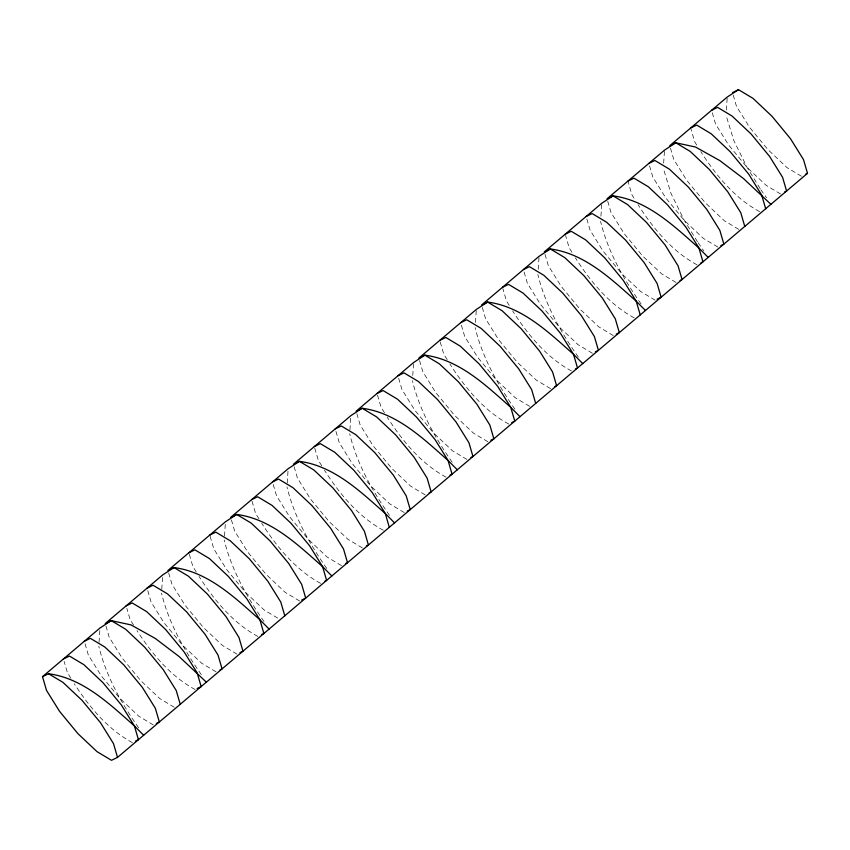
<?xml version="1.0" encoding="UTF-8"?>
<svg xmlns="http://www.w3.org/2000/svg" width="850" height="850" viewBox="0 0 850 850"><rect width="100%" height="100%" fill="white"/><g stroke="black" fill="none" stroke-linecap="round" stroke-linejoin="round"><path stroke-width="0.64" stroke-dasharray="4.25 3.19" d="M99.046 642.271L100.002 628.001M161.766 589.178L162.722 574.898M224.496 536.084L225.452 521.804M287.226 482.991L288.171 468.711M349.945 429.888L350.901 415.618M412.76 375.498L413.621 362.514M475.479 322.405L476.351 309.421M538.209 269.312L539.07 256.328M600.929 216.208L601.8 203.235M663.659 163.115L664.519 150.131M726.378 110.022L727.249 97.038M801.465 176.258L786.994 167.599L767.964 149.653L749.477 127.234L736.493 106.367L732.477 92.618M780.555 193.959L766.084 185.3L747.054 167.354L728.577 144.936L715.583 124.058L711.567 110.319M759.645 211.661C734.666 198.167 715.891 175.27 700.825 151.651M738.735 229.362L724.264 220.692L705.245 202.746L686.758 180.338L673.763 159.46L669.747 145.711M717.825 247.053L703.364 238.393L684.335 220.447L665.847 198.029L652.853 177.161L648.837 163.413M696.926 264.754C671.946 251.26 653.161 228.363 638.106 204.744M676.016 282.455L661.544 273.785L642.515 255.839L624.028 233.431L611.044 212.553L607.028 198.804M655.106 300.156L640.634 291.486L621.605 273.541L603.117 251.133L590.134 230.254L586.117 216.506M634.196 317.858C609.216 304.353 590.442 281.456 575.376 257.837M613.286 335.548L598.814 326.889L579.796 308.943L561.308 286.524L548.314 265.646L544.298 251.908M592.376 353.249L577.915 344.579L558.886 326.634L540.398 304.226L527.404 283.348L523.388 269.599M571.476 370.951C546.497 357.457 527.712 334.56 512.656 310.941M550.566 388.652L536.095 379.982L517.066 362.036L498.578 339.618L485.594 318.75L481.578 305.001M529.656 406.342L515.185 397.683L496.156 379.737L477.668 357.319L464.684 336.441L460.668 322.703M508.746 424.044C483.767 410.55 464.993 387.653 449.926 364.034M487.836 441.745L473.365 433.075L454.346 415.129L435.859 392.721L422.864 371.843L418.848 358.094M466.926 459.446L452.455 450.776L433.436 432.831L414.949 410.412L401.954 389.544L397.938 375.796M446.027 477.137C421.047 463.643 402.263 440.746 387.207 417.127M425.117 494.838L410.646 486.168L391.616 468.223L373.129 445.814L360.145 424.936L356.129 411.188M404.207 512.539L389.736 503.869L370.706 485.924L352.219 463.516L339.235 442.638L335.219 428.889M383.297 530.241C358.317 516.736 339.543 493.839 324.477 470.22M362.387 547.931L347.916 539.272L328.886 521.326L310.409 498.908L297.415 478.029L293.399 464.291M341.477 565.633L327.006 556.963L307.987 539.017L289.499 516.609L276.505 495.731L272.489 481.982M320.567 583.334C295.598 569.84 276.813 546.943 261.747 523.324M299.668 601.035L285.196 592.365L266.167 574.419L247.679 552.001L234.685 531.133L231.041 518.628M277.642 618.067L264.286 610.066L245.257 592.121L226.769 569.702L213.786 548.824L209.769 535.086M257.848 636.427C232.868 622.933 214.083 600.036 199.028 576.417M236.938 654.128L222.466 645.458L203.437 627.513L184.96 605.104L171.966 584.226L168.311 571.731M216.028 671.829L201.556 663.159L182.538 645.214L164.05 622.795L151.056 601.928L147.039 588.179M195.117 689.52C170.51 676.26 151.969 653.778 136.988 630.604M174.218 707.221L159.747 698.551L140.718 680.606L122.23 658.197L109.236 637.319L105.591 624.824M153.308 724.923L138.837 716.253L119.808 698.307L101.32 675.899L88.336 655.021L84.32 641.272M132.398 742.624C107.78 729.364 89.239 706.871 74.258 683.708M760.856 189.72L766.551 197.774M698.137 242.813L703.821 250.867M641.091 303.971C623.369 278.811 607.867 251.526 600.589 221.404M578.372 357.064C560.649 331.914 545.148 304.619 537.859 274.497M514.93 409.147C497.526 384.274 482.311 357.319 475.139 327.59M452.211 462.251C434.796 437.378 419.592 410.412 412.409 380.694M389.481 515.344C372.066 490.471 356.862 463.505 349.69 433.787M326.761 568.438C309.347 543.564 294.142 516.598 286.96 486.88M264.031 621.531C246.617 596.657 231.413 569.702 224.241 539.973M201.312 674.634C183.898 649.761 168.693 622.795 161.511 593.077M138.582 727.727C121.168 702.854 105.963 675.888 98.791 646.17M696.724 145.053L694.673 141.759L691.029 129.264M634.004 198.156L631.954 194.852L628.299 182.357M571.954 252.344L569.224 247.956L565.569 235.45M509.235 305.437L506.494 301.049L502.849 288.554M447.196 359.635L443.774 354.142L440.119 341.647M384.466 412.728L381.044 407.235L377.4 394.74M321.746 465.832L318.325 460.339L314.67 447.833M259.016 518.925L255.595 513.432L251.951 500.937M196.297 572.018L192.876 566.525L189.221 554.03M133.567 625.111L130.146 619.618L126.863 608.377M70.837 678.215L67.426 672.722L64.143 661.47M760.166 188.604L747.054 167.354L733.805 140.516L726.038 115.207M697.446 241.697L684.335 220.447L671.075 193.609L663.308 168.311"/><path stroke-width="1.27" d="M732.477 92.618L738.512 89.686L752.983 98.345L772.013 116.291L790.489 138.709L803.484 159.587L807.5 173.326L117.523 757.382L111.488 760.314L97.017 751.655L77.988 733.709L59.511 711.291L46.516 690.412L42.5 676.674L100.002 628.001L111.265 620.638L130.964 624.888L155.21 638.403L178.925 656.391L206.38 682.168M738.512 89.686L727.249 97.038L669.747 145.711L675.782 142.779L695.481 147.018L719.737 160.544L743.452 178.532L770.907 204.308M711.567 110.319L717.602 107.376L732.073 116.046L751.102 133.992L769.59 156.411L782.574 177.278L786.59 191.027L784.582 192.004M690.657 128.01L696.692 125.078L711.163 133.748L730.192 151.693L748.68 174.101L761.664 194.979L765.68 208.728M648.837 163.413L654.883 160.48L669.354 169.139L688.372 187.085L706.86 209.504L719.854 230.382L723.871 244.12L720.853 245.586M627.938 181.114L633.972 178.171L648.444 186.841L667.463 204.786L685.95 227.205L698.944 248.072L708.188 257.401M586.117 216.506L592.153 213.573L606.624 222.243L625.653 240.189L644.141 262.597L657.124 283.475L661.141 297.224L657.114 299.179M565.207 234.207L571.242 231.274L585.714 239.934L604.743 257.879L623.231 280.298L636.214 301.176L645.458 310.494M523.388 269.599L529.433 266.666L543.894 275.336L562.923 293.282L581.411 315.69L594.405 336.568L598.421 350.317M502.488 287.3L508.523 284.368L522.994 293.038L542.013 310.983L560.501 333.391L573.495 354.269L582.739 363.587M460.668 322.703L466.703 319.759L481.174 328.429L500.204 346.375L518.681 368.794L531.675 389.661L535.691 403.41M439.758 340.393L445.793 337.461L460.264 346.131L479.294 364.076L497.781 386.484L510.765 407.362L520.009 416.691M805.492 174.303L807.5 173.326M397.938 375.796L403.973 372.863L418.444 381.522L437.474 399.468L455.961 421.887L468.956 442.765L472.961 456.503L470.953 457.481M377.039 393.497L383.074 390.554L397.545 399.224L416.564 417.169L435.051 439.588L448.046 460.456L457.289 469.784M335.219 428.889L341.254 425.956L355.725 434.626L374.754 452.572L393.231 474.98L406.226 495.858L410.242 509.607L407.224 511.073M314.309 446.59L320.344 443.658L334.815 452.317L353.844 470.263L372.332 492.681L385.316 513.559L394.559 522.878M700.942 262.799L702.961 261.821L698.944 248.072C673.954 225.983 647.519 200.398 613.062 195.872L607.028 198.804L664.519 150.131L675.782 142.779L690.253 151.449L709.282 169.394L727.77 191.803L740.764 212.681L744.77 226.429M680.043 280.5L682.051 279.522L678.034 265.774L665.04 244.896L646.563 222.488L627.534 204.542L613.062 195.872L601.8 203.235L544.298 251.908L550.332 248.965C584.789 253.502 611.235 279.076 636.214 301.176L640.231 314.914M272.489 481.982L278.524 479.049L292.995 487.719L312.024 505.665L330.512 528.073L343.506 548.951L347.512 562.7L345.504 563.678M251.579 499.683L257.624 496.751L272.085 505.421L291.114 523.366L309.602 545.774L322.596 566.653L331.84 575.971M616.303 334.082L619.321 332.616L615.315 318.867L602.321 297.999L583.833 275.581L564.804 257.635L550.332 248.965L539.07 256.328L481.578 305.001L487.613 302.069C522.07 306.595 548.505 332.169 573.495 354.269L577.511 368.018L575.492 368.996M209.769 535.086L215.804 532.142L230.276 540.812L249.305 558.758L267.782 581.177L280.776 602.044L284.793 615.793M595.393 351.783L597.412 350.806M188.859 552.776L194.894 549.844L209.366 558.514L228.395 576.459L246.883 598.867L259.866 619.746L269.11 629.074M554.582 386.686L556.601 385.709L552.585 371.971L539.591 351.092L521.114 328.674L502.084 310.728L487.613 302.069L476.351 309.421L418.848 358.094L424.883 355.162C459.34 359.688 485.786 385.273 510.765 407.362L514.781 421.111L511.764 422.578M147.039 588.179L153.074 585.246L167.546 593.906L186.575 611.851L205.062 634.27L218.046 655.148L222.062 668.886L220.054 669.864M126.129 605.88L132.175 602.947L146.636 611.607L165.665 629.553L184.153 651.971L197.147 672.839L201.163 686.588L197.136 688.543M490.854 440.279L493.871 438.812L489.855 425.064L476.871 404.186L458.384 381.777L439.354 363.832L424.883 355.162L413.621 362.514L356.129 411.188L362.164 408.255C396.621 412.781 423.056 438.366 448.046 460.456L452.062 474.204L450.043 475.182M84.32 641.272L90.355 638.339L104.826 647.009L123.845 664.955L142.333 687.363L155.327 708.241L159.343 721.99L156.326 723.456M63.41 658.973L69.445 656.041L83.916 664.7L102.946 682.646L121.422 705.064L134.417 725.942L143.661 735.261M42.5 676.674L48.535 673.742C82.992 678.268 109.427 703.843 134.417 725.942L138.433 739.681L135.416 741.157M429.133 492.883L431.152 491.906L427.136 478.157L414.141 457.279L395.654 434.871L376.635 416.925L362.164 408.255L350.901 415.618L293.399 464.291L299.434 461.348C333.891 465.885 360.336 491.459 385.316 513.559L389.332 527.298M366.414 545.976L368.422 544.999L364.406 531.25L351.422 510.382L332.934 487.964L313.905 470.018L299.434 461.348L288.171 468.711L230.679 517.384L236.714 514.452C271.171 518.978 297.606 544.553 322.596 566.653L326.612 580.401L324.594 581.379M301.676 600.058L305.703 598.092L301.686 584.354L288.692 563.476L270.204 541.057L251.186 523.111L236.714 514.452L225.452 521.804L167.949 570.477L173.984 567.545C208.441 572.071 234.887 597.656 259.866 619.746L263.882 633.494L261.874 634.472M239.955 652.662L242.972 651.196L238.956 637.447L225.972 616.569L207.485 594.161L188.456 576.215L173.984 567.545L162.722 574.898L105.23 623.571L111.265 620.638L125.736 629.308L144.755 647.254L163.242 669.662L176.237 690.54L180.253 704.289M48.535 673.742L63.006 682.401L82.036 700.347L100.523 722.766L113.507 743.633L117.523 757.382"/></g></svg>
